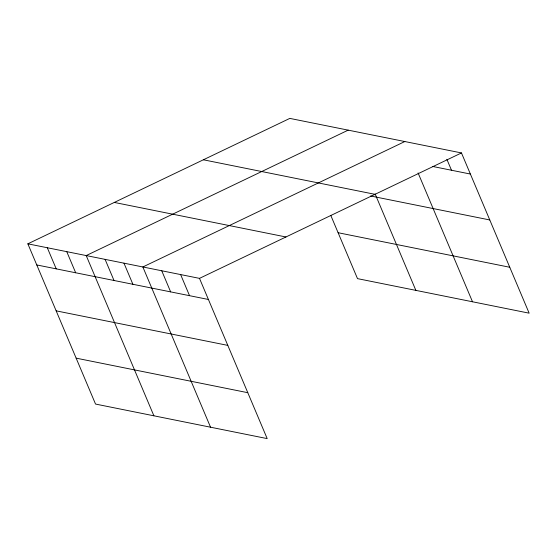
<?xml version="1.0" encoding="UTF-8"?>
<svg xmlns="http://www.w3.org/2000/svg" width="557" height="557" viewBox="0 0 557 557"><rect width="100%" height="100%" fill="white"/><g stroke="black" fill="none" stroke-linecap="round" stroke-linejoin="round"><path stroke-width="0.84" d="M27.85 243.827L199.497 278.368L267.186 438.603L95.532 404.062L27.85 243.827L289.814 118.397L461.468 152.938L529.15 313.173L357.503 278.632L330.781 215.378M348.174 130.143L86.21 255.572L153.899 415.807M404.821 141.541L142.857 266.97L210.539 427.205M199.497 278.368L461.468 152.938M432.622 166.446L470.38 174.049M203.368 159.789L375.014 194.33M370.565 195.973L489.777 219.959M338.106 232.722L509.759 267.263M114.296 202.435L285.95 236.976M36.769 264.944L208.415 299.478M56.16 310.855L227.813 345.389M76.142 358.151L247.795 392.692M446.874 159.302L451.497 170.247M418.084 172.942L472.503 301.776M375.146 193.996L415.863 290.378M180.621 274.566L189.533 295.676M161.739 270.772L170.658 291.882M123.974 263.169L132.893 284.279M105.092 259.374L114.011 280.484M66.756 251.66L75.675 272.77M47.303 247.747L56.222 268.857"/></g></svg>
